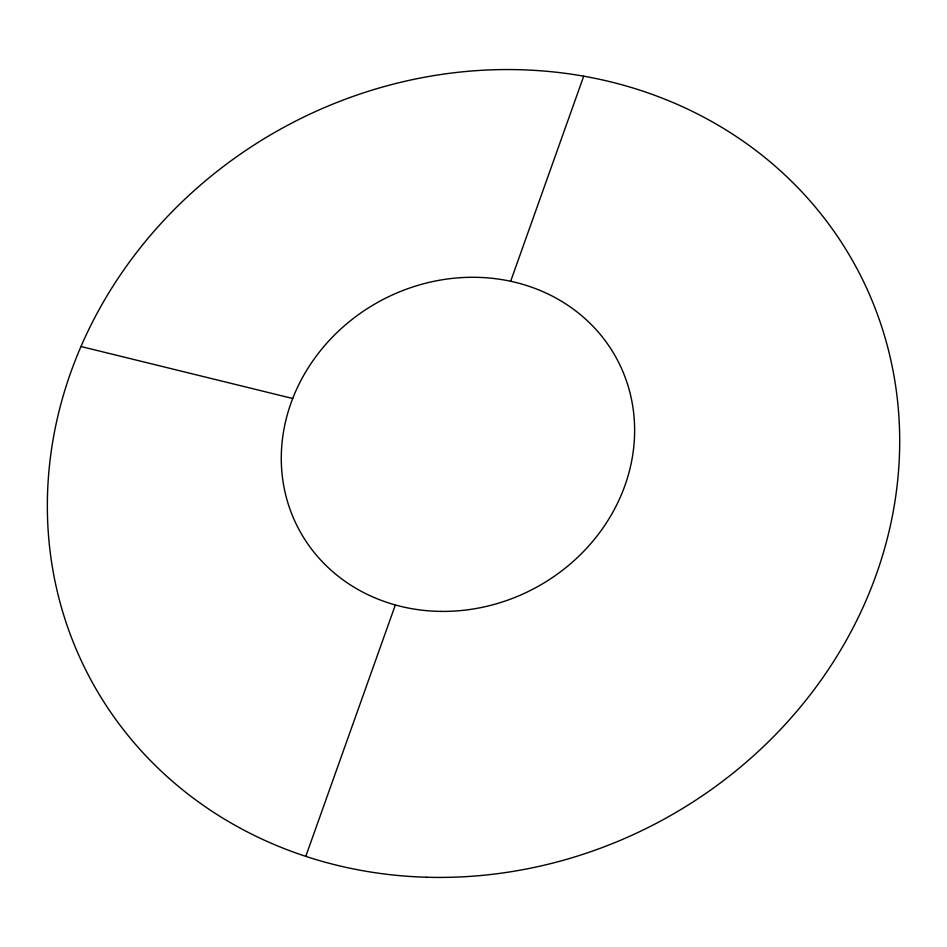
<?xml version="1.0" encoding="UTF-8"?>
<svg xmlns="http://www.w3.org/2000/svg" width="947" height="947" viewBox="0 0 947 947"><rect width="100%" height="100%" fill="white"/><g stroke="black" fill="none" stroke-linecap="round" stroke-linejoin="round"><path stroke-width="1.42" d="M305.786 856.36L395.349 604.967M510.658 281.271L583.731 76.162M80.969 346.519L292.706 398.498M426.541 877.242A434.732 394.721 -28.1 0 0 863.842 282.206A434.732 394.721 -28.1 0 0 130.189 261.005A434.732 394.721 -28.1 0 0 426.541 877.242M440.391 611.383A180.368 163.073 -28.1 0 0 618.995 363.127A180.368 163.073 -28.1 0 0 314.499 358.511A180.368 163.073 -28.1 0 0 440.391 611.383"/></g></svg>
